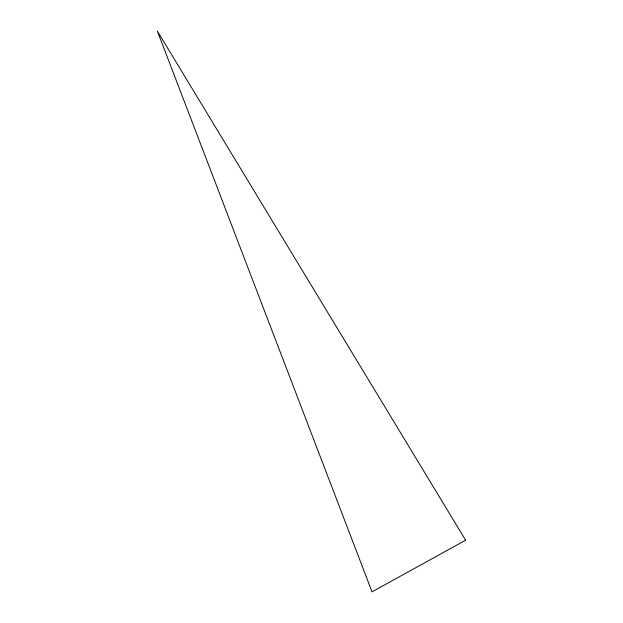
<?xml version="1.0" encoding="UTF-8"?>
<svg xmlns="http://www.w3.org/2000/svg" width="623" height="623" viewBox="0 0 623 623"><rect width="100%" height="100%" fill="white"/><g stroke="black" fill="none" stroke-linecap="round" stroke-linejoin="round"><path stroke-width="0.93" d="M465.622 540.203L372.024 591.85L157.378 31.15L465.622 540.203"/></g></svg>
